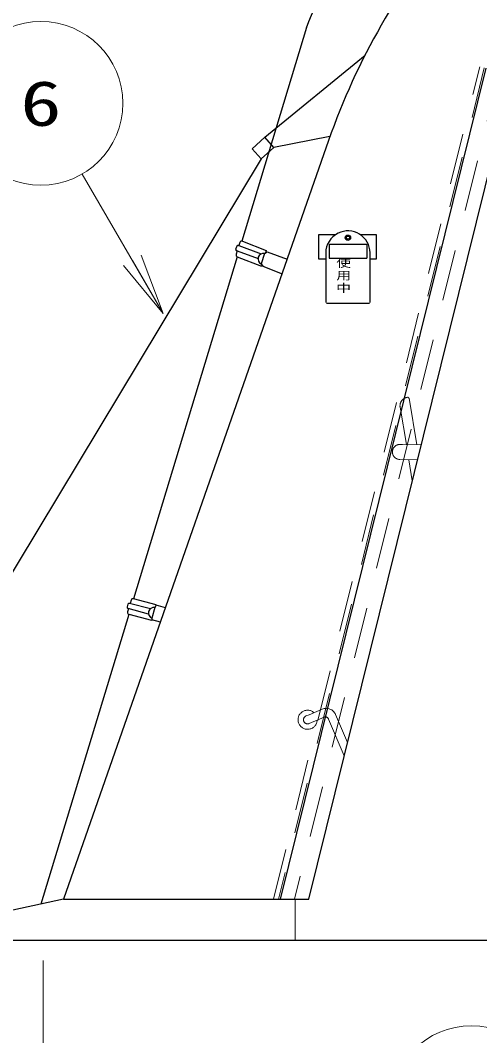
# Model space of a CAD drawing. Units: millimetres on the paper. Extents: x -385 to 0, y -297 to 267.
# Drawn here: x -354.12 to -331.7, y 173.35 to 222.96 of the extents above; entities that cross this region are included whole.
import ezdxf
from ezdxf.enums import TextEntityAlignment as Align

# ---------------------------------------------------------------- set-up
doc = ezdxf.new("R2010")
doc.units = ezdxf.units.MM
doc.linetypes.add('USER1', pattern=[4.5, 2.5, -2])
doc.linetypes.add('USER3', pattern=[8, 3, -1, 1, -1, 1, -1])
doc.layers.add('LY_3', color=7, linetype='Continuous', lineweight=25)
doc.styles.add('ＭＳ ゴシック', font='')
doc.styles.get('ＭＳ ゴシック').set_extended_font_data('MS Gothic')

msp = doc.modelspace()

# ---------------------------------------------------------------- linework, layer by layer
at = {"layer": 'LY_3'}
for p, q in [((-340.144, 222.603), (-343.305, 212.171)), ((-342.19, 217.243), (-337.294, 221.259)), ((-341.418, 180.013), (-331.372, 220.611)), ((-340.044, 180.013), (-330.078, 220.291)), ((-339.074, 217.092), (-352.008, 180.013)), ((-342.806, 216.681), (-342.19, 217.243)), ((-341.741, 216.75), (-342.19, 217.243)), ((-339.01, 217.273), (-341.741, 216.75)), ((-342.357, 216.189), (-342.806, 216.681)), ((-341.741, 216.75), (-342.357, 216.189)), ((-342.357, 216.189), (-365.342, 178.013)), ((-339.572, 212.474), (-339.572, 211.307)), ((-338.745, 212.474), (-339.572, 212.474)), ((-336.739, 212.474), (-337.512, 212.474)), ((-336.739, 211.307), (-336.739, 212.474)), ((-343.598, 211.782), (-343.559, 211.91)), ((-343.47, 211.953), (-343.46, 211.948)), ((-343.462, 211.955), (-342.366, 211.543)), ((-343.414, 212.101), (-343.46, 211.948)), ((-343.282, 212.165), (-342.123, 211.707)), ((-339.046, 211.999), (-339.046, 211.333)), ((-337.212, 211.999), (-339.046, 211.999)), ((-337.212, 211.999), (-337.212, 211.333)), ((-343.537, 211.406), (-348.599, 194.696)), ((-343.537, 211.692), (-343.588, 211.524)), ((-343.537, 211.692), (-343.558, 211.701)), ((-343.537, 211.692), (-342.516, 211.313)), ((-343.529, 211.403), (-342.354, 210.94)), ((-342.2, 211.565), (-342.357, 211.059)), ((-342.2, 211.565), (-342.066, 211.651)), ((-342.123, 211.707), (-342.158, 211.593)), ((-342.066, 211.651), (-341.096, 211.294)), ((-339.212, 211.583), (-339.212, 209.166)), ((-337.046, 209.166), (-337.046, 211.597)), ((-342.357, 211.059), (-342.278, 210.939)), ((-342.331, 211.019), (-342.356, 210.939)), ((-342.278, 210.939), (-341.347, 210.576)), ((-339.572, 211.307), (-339.212, 211.307)), ((-339.046, 211.333), (-337.212, 211.333)), ((-337.046, 211.307), (-336.739, 211.307)), ((-339.179, 209.133), (-337.079, 209.133)), ((-348.719, 194.627), (-348.766, 194.463)), ((-347.484, 194.4), (-348.597, 194.696)), ((-348.868, 194.423), (-348.906, 194.297)), ((-348.84, 194.208), (-348.886, 194.05)), ((-347.866, 193.949), (-348.859, 194.213)), ((-347.776, 194.201), (-348.787, 194.469)), ((-347.563, 194.261), (-347.71, 193.753)), ((-347.491, 194.377), (-347.563, 194.261)), ((-347.492, 194.375), (-347.484, 194.4)), ((-347.04, 194.256), (-347.491, 194.377)), ((-348.831, 193.931), (-353.12, 179.775)), ((-347.71, 193.632), (-348.816, 193.925)), ((-347.71, 193.753), (-347.71, 193.632)), ((-347.287, 193.549), (-347.71, 193.662)), ((-352.008, 180.013), (-361.342, 178.013)), ((-352.008, 180.013), (-340.044, 180.013)), ((-367.467, 178.013), (-254.431, 178.013))]:
    msp.add_line(p, q, dxfattribs=at)
at = {"layer": 'LY_3', "color": 40, "linetype": 'USER1', "lineweight": 13}
for p, q in [((-341.761, 180.013), (-331.696, 220.691)), ((-331.469, 220.635), (-341.52, 180.013)), ((-330.725, 220.451), (-340.73, 180.017)), ((-334.767, 202.221), (-335.14, 204.497)), ((-335.275, 202.23), (-335.574, 204.055)), ((-335.579, 202.239), (-335.467, 202.236)), ((-335.467, 202.236), (-334.551, 202.213)), ((-335.598, 201.499), (-334.733, 201.477)), ((-334.985, 200.459), (-335.154, 201.489)), ((-340.176, 188.967), (-340.028, 189.03)), ((-340.028, 189.03), (-339.39, 189.301)), ((-338.734, 189.037), (-338.151, 187.663)), ((-340.02, 188.599), (-339.294, 188.907)), ((-339.076, 188.819), (-338.311, 187.017))]:
    msp.add_line(p, q, dxfattribs=at)
at = {"layer": 'LY_3', "lineweight": 13}
for p, q in [((-347.145, 208.633), (-351.107, 215.443)), ((-348.221, 211.477), (-347.145, 208.633)), ((-347.145, 208.633), (-349.086, 210.975)), ((-347.145, 208.633), (-348.654, 211.226)), ((-353.008, 177.013), (-353.008, 142.329))]:
    msp.add_line(p, q, dxfattribs=at)
at = {"layer": 'LY_3', "color": 190, "lineweight": 13}
for p, q in [((-348.221, 211.477), (-347.145, 208.633)), ((-347.145, 208.633), (-349.086, 210.975)), ((-347.145, 208.633), (-348.654, 211.226))]:
    msp.add_line(p, q, dxfattribs=at)
at = {"layer": 'LY_3', "color": 1, "linetype": 'USER3', "lineweight": 13}
msp.add_line((-340.71, 180.013), (-340.71, 178.013), dxfattribs=at)
at = {"layer": 'LY_3', "lineweight": 13}
for centre in [(-353.119, 218.9), (-332.092, 169.833)]:
    msp.add_circle(centre, 4, dxfattribs=at)
at = {"layer": 'LY_3'}
for radius in [0.133, 0.075]:
    msp.add_circle((-338.129, 212.333), radius, dxfattribs=at)
for centre, radius, start, end in [((-307.6, 206.113), 33.333, 139.461, 160.769), ((-311.428, 211.863), 30.667, 149.563, 159.572), ((-338.129, 211.583), 1.083, 116.188, 180), ((-338.129, 211.583), 1.083, 0.7288, 116.188), ((-343.495, 211.891), 0.0667, 68.4012, 163.159), ((-343.318, 212.071), 0.1, 68.4621, 163.208), ((-343.534, 211.763), 0.0667, 163.159, 248.523), ((-343.492, 211.495), 0.1, 163.208, 248.499), ((-342.25, 211.303), 0.267, 79.3118, 246.323), ((-348.623, 194.599), 0.1, 75.1131, 163.843), ((-348.842, 194.277), 0.0667, 163.411, 255.136), ((-348.79, 194.022), 0.1, 163.843, 255.139), ((-348.804, 194.405), 0.0667, 75.1619, 163.411), ((-347.604, 193.998), 0.267, 81.1112, 246.41)]:
    msp.add_arc(centre, radius, start, end, dxfattribs=at)
at = {"layer": 'LY_3', "color": 40, "linetype": 'USER1', "lineweight": 13}
for centre, radius, start, end in [((-335.154, 204.111), 0.433, 99.3, 189.3), ((-335.213, 204.472), 0.0667, 9.3, 99.3), ((-335.588, 201.869), 0.37, 88.5538, 268.554), ((-340.098, 188.783), 0.467, 48.3213, 357.749), ((-339.194, 188.841), 0.5, 23, 113), ((-340.098, 188.783), 0.2, 113, 268.968), ((-340.098, 188.783), 0.2, 268.968, 293), ((-339.23, 188.754), 0.167, 23, 113)]:
    msp.add_arc(centre, radius, start, end, dxfattribs=at)

# ---------------------------------------------------------------- texts
at = {"layer": 'LY_3', "style": 'ＭＳ ゴシック', "width": 1.35}
msp.add_text('6', height=2.199, dxfattribs=at).set_placement((-353.119, 218.9), align=Align.MIDDLE_CENTER)
at = {"layer": 'LY_3', "color": 1, "style": 'ＭＳ ゴシック', "width": 1.35}
for s, p in [('使', (-338.697, 211.292)), ('用', (-338.697, 210.679)), ('中', (-338.697, 210.065))]:
    msp.add_text(s, height=0.391, dxfattribs=at).set_placement(p, align=Align.TOP_LEFT)

doc.saveas('drawing.dxf')
